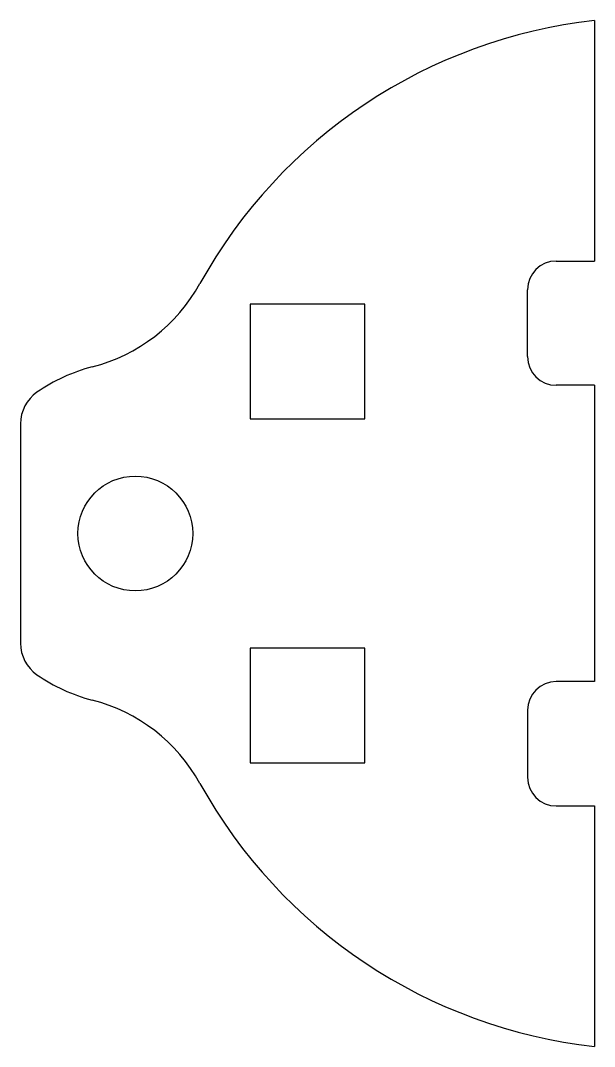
# Model space of a CAD drawing. Header units: millimetres. Extents: x 11.7 to 26.7, y 270.3 to 297.1.
import ezdxf

# ---------------------------------------------------------------- set-up
doc = ezdxf.new("R2010")
doc.units = ezdxf.units.MM
doc.layers.add('Default', color=7, linetype='Continuous')

# ---------------------------------------------------------------- blocks, each defined once
blk = doc.blocks.new('SE')
at = {"layer": 'Default', "color": 7, "linetype": 'Continuous'}
for p, q in [((17.668, 289.702), (17.668, 286.702)), ((20.668, 289.702), (17.668, 289.702)), ((20.668, 286.702), (20.668, 289.702)), ((17.668, 286.702), (20.668, 286.702))]:
    blk.add_line(p, q, dxfattribs=at)
blk = doc.blocks.new('SE1')
at = {"layer": 'Default', "color": 7, "linetype": 'Continuous'}
for p, q in [((17.668, 280.702), (17.668, 277.702)), ((20.668, 280.702), (17.668, 280.702)), ((20.668, 277.702), (20.668, 280.702)), ((17.668, 277.702), (20.668, 277.702))]:
    blk.add_line(p, q, dxfattribs=at)

msp = doc.modelspace()

# ---------------------------------------------------------------- linework, layer by layer
at = {"layer": 'Default', "color": 7, "linetype": 'Continuous'}
for p, q in [((26.668, 297.118), (26.668, 290.827)), ((25.668, 290.827), (26.668, 290.827)), ((24.918, 288.327), (24.918, 290.077)), ((26.668, 287.577), (25.668, 287.577)), ((26.668, 287.577), (26.668, 279.827)), ((11.668, 286.574), (11.668, 280.83)), ((26.668, 279.827), (25.668, 279.827)), ((24.918, 279.077), (24.918, 277.327)), ((25.668, 276.577), (26.668, 276.577)), ((26.668, 276.577), (26.668, 270.285))]:
    msp.add_line(p, q, dxfattribs=at)
msp.add_circle((14.668, 283.702), 1.5, dxfattribs=at)
for centre, radius, start, end in [((28.168, 283.702), 13.5, 96.3794, 151.045), ((25.668, 290.077), 0.75, 90, 180), ((12.418, 292.416), 4.5, 284.4775, 331.045), ((25.668, 288.327), 0.75, 180, 270), ((14.668, 283.702), 4.5, 104.4775, 124.8499), ((12.668, 286.574), 1, 124.8499, 180), ((12.668, 280.83), 1, 180, 235.1501), ((14.668, 283.702), 4.5, 235.1501, 255.5225), ((25.668, 279.077), 0.75, 90, 180), ((12.418, 274.988), 4.5, 28.955, 75.5225), ((25.668, 277.327), 0.75, 180, 270), ((28.168, 283.702), 13.5, 208.955, 263.6206)]:
    msp.add_arc(centre, radius, start, end, dxfattribs=at)

# ---------------------------------------------------------------- block references
at = {"layer": 'Default'}
for name in ['SE', 'SE1']:
    msp.add_blockref(name, (0, 0), dxfattribs=at)

doc.saveas('drawing.dxf')
